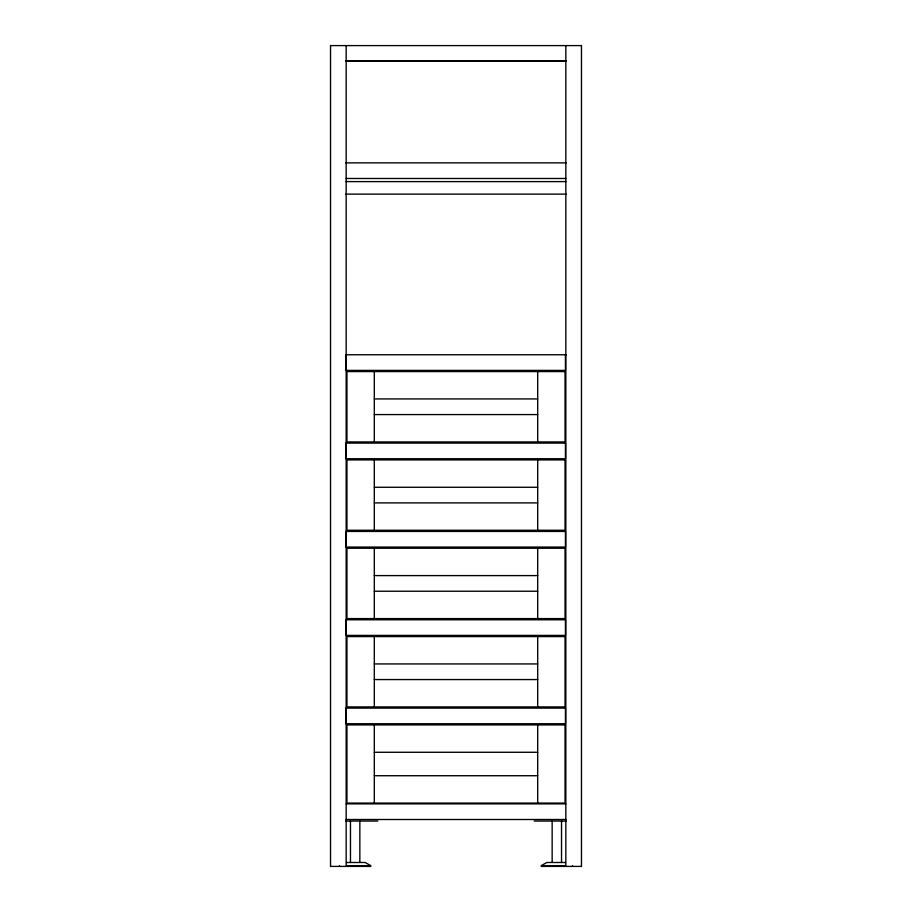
<?xml version="1.0" encoding="UTF-8"?>
<svg xmlns="http://www.w3.org/2000/svg" width="912" height="912" viewBox="0 0 912 912"><rect width="100%" height="100%" fill="white"/><g stroke="black" fill="none" stroke-linecap="round" stroke-linejoin="round"><path stroke-width="1.37" d="M345.773 60.842L566.227 60.842M346.172 61.229L565.828 61.229M345.773 162.86L566.227 162.86M346.172 178.49L565.828 178.49M345.773 181.613L566.227 181.613M345.773 194.131L566.227 194.131M566.227 354.768L345.773 354.768L345.773 370.397L565.44 370.397L565.44 354.768M374.308 398.932L537.692 398.932M374.308 414.572L537.692 414.572M374.308 487.27L537.692 487.27M374.308 502.9L537.692 502.9M374.308 575.597L537.692 575.597M374.308 591.238L537.692 591.238M374.308 663.936L537.692 663.936M374.308 679.565L537.692 679.565M374.308 752.275L537.692 752.275M374.308 775.724L537.692 775.724M346.172 803.86L565.828 803.86M346.172 819.5L565.828 819.5M345.728 821.062L377.83 821.062M534.17 821.062L566.272 821.062M346.492 862.49L365.165 862.49L370.796 865.648L347.347 865.648M565.508 862.49L546.835 862.49L541.204 865.648L564.653 865.648M370.796 866.4L330.532 866.4L330.532 45.6L581.468 45.6L581.468 866.4L541.204 866.4M572.474 865.648L572.474 866.4M565.828 45.6L565.828 866.4M561.53 821.062L561.53 862.49M552.148 821.062L552.148 862.49M537.692 371.572L537.692 441.932M537.692 459.91L537.692 530.26M537.692 548.237L537.692 618.598M537.692 636.576L537.692 706.925M537.692 724.915L537.692 803.084M374.308 371.572L374.308 441.932M374.308 459.91L374.308 530.26M374.308 548.237L374.308 618.598M374.308 636.576L374.308 706.925M374.308 724.915L374.308 803.084M359.852 821.062L359.852 862.49M350.47 821.062L350.47 862.49M346.172 45.6L346.172 866.4M339.526 865.648L339.526 866.4M565.052 371.572L346.948 371.572L346.948 441.932L565.052 441.932L565.052 371.572M565.44 443.107L345.773 443.107L345.773 458.736L565.44 458.736L565.44 443.107M565.052 459.91L346.948 459.91L346.948 530.26L565.052 530.26L565.052 459.91M565.44 531.434L345.773 531.434L345.773 547.075L565.44 547.075L565.44 531.434M565.052 548.237L346.948 548.237L346.948 618.598L565.052 618.598L565.052 548.237M565.44 619.772L345.773 619.772L345.773 635.402L565.44 635.402L565.44 619.772M565.052 636.576L346.948 636.576L346.948 706.925L565.052 706.925L565.052 636.576M565.44 708.1L345.773 708.1L345.773 723.74L565.44 723.74L565.44 708.1M565.052 724.915L346.948 724.915L346.948 803.084L565.052 803.084L565.052 724.915"/></g></svg>
